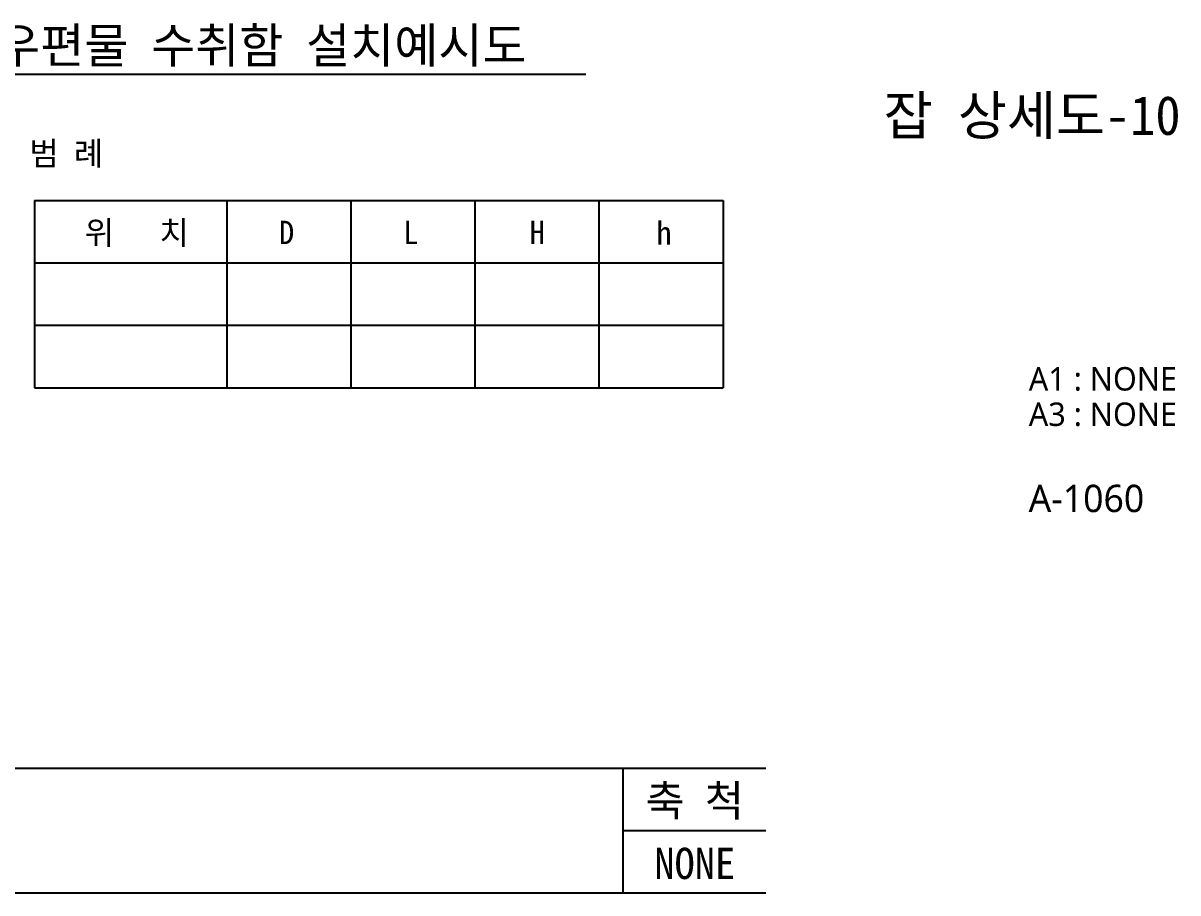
# Model space of a CAD drawing. Header units: millimetres. Extents: x 209 to 75467, y 6568 to 12199.
# Drawn here: x 74703 to 75442, y 6652 to 7209 of the extents above; entities that cross this region are included whole.
import ezdxf
from ezdxf.enums import TextEntityAlignment as Align

# ---------------------------------------------------------------- set-up
doc = ezdxf.new("R2010")
doc.units = ezdxf.units.MM
doc.header["$MEASUREMENT"] = 0
for name, color, linetype, lineweight in [('A-BORD-TEXT', 3, 'CONTINUOUS', 25), ('A-MKXS-TEXT1', 3, 'CONTINUOUS', 25), ('A-XXXX-TABL', 7, 'CONTINUOUS', 25), ('A-XXXX-TXT1', 3, 'CONTINUOUS', 25)]:
    doc.layers.add(name, color=color, linetype=linetype, lineweight=lineweight)
doc.layers.add('TABL', color=7, linetype='CONTINUOUS')
doc.styles.add('돋움체', font='')
doc.styles.add('맑은고딕', font='')
doc.styles.get('돋움체').set_extended_font_data('DotumChe')
doc.styles.get('맑은고딕').set_extended_font_data('Malgun Gothic')

msp = doc.modelspace()

# ---------------------------------------------------------------- linework, layer by layer
at = {"layer": 'A-XXXX-TABL'}
for p, q in [((71504.5, 6731.82), (75178.25, 6731.82)), ((75086.68, 6731.82), (75086.68, 6651.82)), ((75086.68, 6691.82), (75178.25, 6691.82)), ((71504.5, 6651.82), (75178.25, 6651.82))]:
    msp.add_line(p, q, dxfattribs=at)
at = {"layer": 'TABL', "linetype": 'ByBlock'}
msp.add_line((74684.43, 7176.29), (75062.98, 7176.29), dxfattribs=at)
at = {"layer": 'TABL'}
for p, q in [((74710.04, 7095.42), (74710.04, 6975.42)), ((74710.04, 7095.42), (75150.92, 7095.42)), ((74833.17, 7095.42), (74833.17, 6975.42)), ((74912.61, 7095.42), (74912.61, 6975.42)), ((74992.05, 7095.42), (74992.05, 6975.42)), ((75071.48, 7095.42), (75071.48, 6975.42)), ((75150.92, 7095.42), (75150.92, 6975.42)), ((74710.04, 7055.42), (75150.92, 7055.42)), ((74710.04, 7015.42), (75150.92, 7015.42)), ((74710.04, 6975.42), (75150.92, 6975.42))]:
    msp.add_line(p, q, dxfattribs=at)

# ---------------------------------------------------------------- texts
at = {"layer": 'A-BORD-TEXT', "style": '돋움체'}
msp.add_text('잡 상세도-10', height=25, dxfattribs=at).set_placement((75348.88, 7149.92), align=Align.MIDDLE_CENTER)
at = {"layer": 'A-BORD-TEXT', "style": '맑은고딕'}
for s, height, p in [('A1 : NONE', 15, (75346.73, 6973.64)), ('A3 : NONE', 15, (75346.73, 6950.97)), ('A-1060', 17.5, (75346.6, 6895.78))]:
    msp.add_text(s, height=height, dxfattribs=at).set_placement(p)
at = {"layer": 'A-MKXS-TEXT1', "style": '돋움체'}
msp.add_text('범 례', height=15, dxfattribs=at).set_placement((74706.69, 7118.08))
for s, p in [('위   치', (74775.48, 7074.93)), ('D', (74871.51, 7074.93)), ('L', (74950.94, 7074.93)), ('H', (75031.93, 7074.93)), ('h', (75113.12, 7074.93))]:
    msp.add_text(s, height=15, dxfattribs=at).set_placement(p, align=Align.MIDDLE)
for s, p in [('축 척', (75132.83, 6700.93)), ('NONE', (75132.83, 6660.72))]:
    msp.add_text(s, height=20, dxfattribs=at).set_placement(p, align=Align.CENTER)
at = {"layer": 'A-XXXX-TXT1', "style": '돋움체'}
msp.add_text('우편물 수취함 설치예시도', height=22.5, dxfattribs=at).set_placement((74685.44, 7183.44))

doc.saveas('drawing.dxf')
